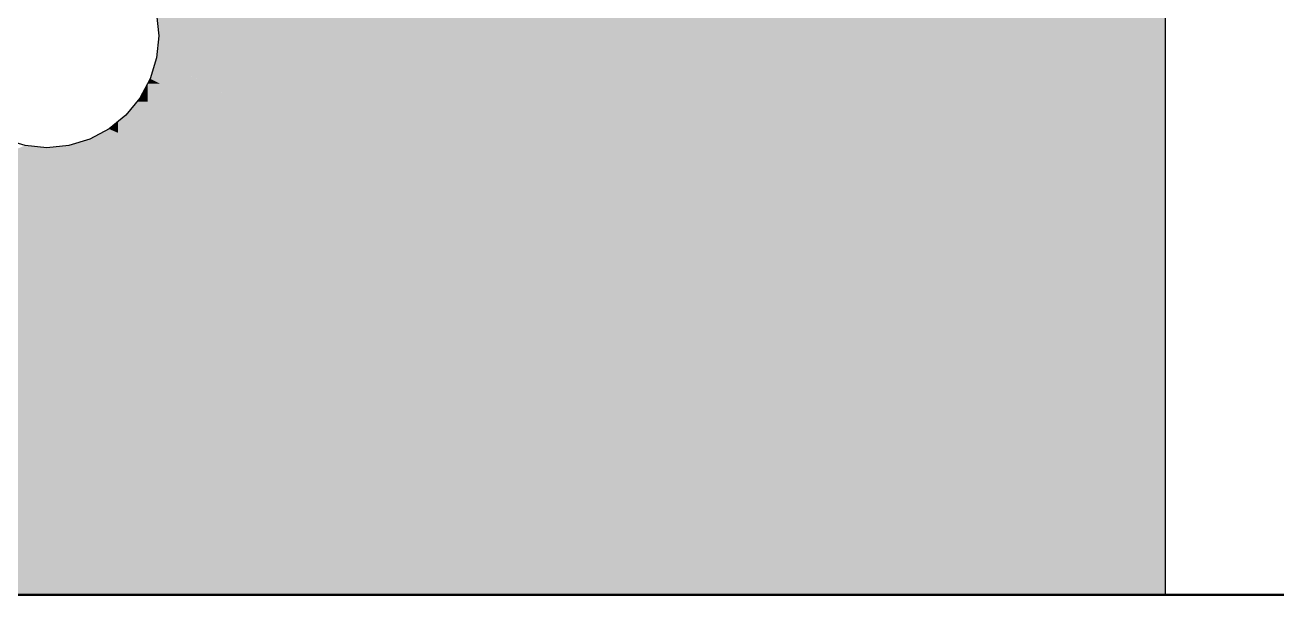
# Model space of a CAD drawing. Extents: x 0 to 756, y -25 to 420.
# Drawn here: x 328.65 to 329.209, y 296.533 to 296.788 of the extents above; entities that cross this region are included whole.
import ezdxf

# ---------------------------------------------------------------- set-up
doc = ezdxf.new("R2010")
doc.units = 0
doc.layers.get('0').update_dxf_attribs({"lineweight": 25})
for name, color, linetype, lineweight in [('0-Shading', 7, 'Continuous', 25), ('A_Innenwand', 7, 'Continuous', 25), ('WAND_HOLZ_NICHT_TRAGEND', 7, 'Continuous', 13)]:
    doc.layers.add(name, color=color, linetype=linetype, lineweight=lineweight)

# ---------------------------------------------------------------- blocks, each defined once
blk = doc.blocks.new('Shading-A0T78ONBOY', base_point=(329.66275, 313.81244))
at = {"layer": '0-Shading', "color": 7, "true_color": 0xffffff}
for points in [[(328.70938, 296.78296), (329.15939, 296.78296), (329.15939, 297.03296)], [(329.15939, 296.77319), (328.70844, 296.77319), (329.15939, 296.93295)], [(328.736, 296.78296), (328.70938, 296.78296), (329.15939, 296.93295)], [(328.70938, 296.78296), (328.73859, 296.79269), (328.70844, 296.79269)], [(328.70938, 296.78296), (328.7269, 296.79269), (328.70844, 296.79269)], [(328.70844, 296.77319), (328.736, 296.78296), (328.70938, 296.78296)], [(328.70844, 296.77319), (328.72695, 296.77319), (328.70938, 296.78296)], [(328.82773, 296.71719), (329.15939, 296.71719), (328.70938, 296.78296)], [(329.15939, 296.71719), (328.70938, 296.78296), (329.15939, 296.78296)], [(328.72602, 296.76382), (328.7056, 296.76382), (328.70844, 296.77319)], [(328.7056, 296.76382), (328.72602, 296.76382), (328.70844, 296.77319)], [(329.15939, 296.53296), (329.15939, 296.77319), (328.70844, 296.77319)], [(328.81354, 296.71719), (328.82773, 296.71719), (328.70844, 296.77319)], [(328.82773, 296.71719), (328.70844, 296.77319), (328.72695, 296.77319)], [(328.70096, 296.75516), (328.72262, 296.75516), (328.7056, 296.76382)], [(328.70438, 296.75516), (328.70096, 296.75516), (328.70438, 296.76157)], [(328.71004, 296.76157), (328.70438, 296.76157), (328.7056, 296.76382)], [(328.72587, 296.75351), (328.70438, 296.75351), (328.71004, 296.76157)], [(328.70438, 296.75351), (328.71004, 296.76157), (328.70438, 296.76157)], [(329.15939, 296.53296), (328.72602, 296.76382), (328.7056, 296.76382)], [(328.79721, 296.71719), (328.81354, 296.71719), (328.7056, 296.76382)], [(328.81354, 296.71719), (328.7056, 296.76382), (328.72602, 296.76382)], [(328.69476, 296.74759), (328.71658, 296.74759), (328.70096, 296.75516)], [(328.70438, 296.75351), (328.69961, 296.75351), (328.70096, 296.75516)], [(328.70438, 296.75351), (328.70438, 296.75516), (328.70096, 296.75516)], [(328.7793, 296.71719), (328.79721, 296.71719), (328.70096, 296.75516)], [(328.79721, 296.71719), (328.70096, 296.75516), (328.72262, 296.75516)], [(328.70436, 296.74759), (328.69476, 296.74759), (328.70438, 296.75351)], [(328.69476, 296.74759), (328.70438, 296.75351), (328.69961, 296.75351)], [(328.72572, 296.74316), (328.70435, 296.74316), (328.70438, 296.75351)], [(329.15939, 296.53296), (328.72587, 296.75351), (328.70438, 296.75351)], [(328.69117, 296.74136), (328.68716, 296.74136), (328.69119, 296.74466)], [(328.70435, 296.74316), (328.68936, 296.74316), (328.69476, 296.74759)], [(328.69116, 296.73962), (328.7039, 296.73962), (328.69119, 296.74466)], [(328.7011, 296.74466), (328.69119, 296.74466), (328.69476, 296.74759)], [(328.76053, 296.71719), (328.7011, 296.74466), (328.69119, 296.74466)], [(328.70435, 296.74316), (328.70436, 296.74759), (328.69476, 296.74759)], [(328.76053, 296.71719), (328.7793, 296.71719), (328.69476, 296.74759)], [(328.7793, 296.71719), (328.69476, 296.74759), (328.71658, 296.74759)], [(328.69761, 296.73676), (328.67853, 296.73676), (328.68716, 296.74136)], [(328.69115, 296.73676), (328.67853, 296.73676), (328.69116, 296.73962)], [(328.67853, 296.73676), (328.69116, 296.73962), (328.6839, 296.73962)], [(328.69116, 296.73962), (328.6839, 296.73962), (328.68716, 296.74136)], [(328.70434, 296.74136), (328.68716, 296.74136), (328.70435, 296.74316)], [(328.68716, 296.74136), (328.70435, 296.74316), (328.68936, 296.74316)], [(328.70432, 296.7338), (328.70434, 296.74136), (328.68716, 296.74136)], [(328.69116, 296.73962), (328.69117, 296.74136), (328.68716, 296.74136)], [(328.69113, 296.73141), (328.70975, 296.73141), (328.69116, 296.73962)], [(328.74194, 296.71719), (328.76053, 296.71719), (328.69116, 296.73962)], [(328.76053, 296.71719), (328.69116, 296.73962), (328.7039, 296.73962)], [(328.72463, 296.7338), (328.70432, 296.7338), (328.70435, 296.74316)], [(329.15939, 296.53296), (328.72572, 296.74316), (328.70435, 296.74316)], [(328.15939, 296.53296), (328.65939, 296.73294), (328.64725, 296.73294)], [(328.15939, 296.53296), (328.65939, 296.73294), (328.64725, 296.73294)], [(328.61453, 296.715), (328.70425, 296.715), (328.65939, 296.73294)], [(328.62765, 296.72025), (328.6911, 296.72025), (328.65939, 296.73294)], [(328.65939, 296.73294), (328.64725, 296.73294), (328.64963, 296.73392)], [(328.65939, 296.73294), (328.64725, 296.73294), (328.64963, 296.73392)], [(328.67154, 296.73294), (328.65939, 296.73294), (328.66916, 296.73392)], [(328.67154, 296.73294), (328.65939, 296.73294), (328.66916, 296.73392)], [(328.69296, 296.71951), (328.67154, 296.73294), (328.65939, 296.73294)], [(328.67944, 296.72491), (328.67154, 296.73294), (328.65939, 296.73294)], [(328.68522, 296.73392), (328.66916, 296.73392), (328.67853, 296.73676)], [(328.68523, 296.73392), (328.66916, 296.73392), (328.67853, 296.73676)], [(328.68888, 296.72583), (328.68522, 296.73392), (328.66916, 296.73392)], [(328.67527, 296.73141), (328.68523, 296.73392), (328.66916, 296.73392)], [(328.70428, 296.71951), (328.69296, 296.71951), (328.67154, 296.73294)], [(328.69113, 296.72491), (328.67944, 296.72491), (328.67154, 296.73294)], [(328.69113, 296.73141), (328.67527, 296.73141), (328.68523, 296.73392)], [(328.68551, 296.7338), (328.69761, 296.73676), (328.67853, 296.73676)], [(328.69113, 296.73141), (328.69115, 296.73676), (328.67853, 296.73676)], [(328.70428, 296.72583), (328.68888, 296.72583), (328.68522, 296.73392)], [(328.70432, 296.7338), (328.68551, 296.7338), (328.69761, 296.73676)], [(328.70428, 296.72583), (328.70432, 296.7338), (328.68551, 296.7338)], [(328.72236, 296.72583), (328.70428, 296.72583), (328.70432, 296.7338)], [(329.15939, 296.53296), (328.72463, 296.7338), (328.70432, 296.7338)], [(328.69113, 296.72491), (328.69113, 296.73141), (328.67527, 296.73141)], [(328.69113, 296.72491), (328.70646, 296.72491), (328.69113, 296.73141)], [(328.72467, 296.71719), (328.74194, 296.71719), (328.69113, 296.73141)], [(328.74194, 296.71719), (328.69113, 296.73141), (328.70975, 296.73141)], [(328.6911, 296.72025), (328.69113, 296.72491), (328.67944, 296.72491)], [(328.70428, 296.71951), (328.70428, 296.72583), (328.68888, 296.72583)], [(328.6911, 296.72025), (328.70248, 296.72025), (328.69113, 296.72491)], [(328.7099, 296.71719), (328.72467, 296.71719), (328.69113, 296.72491)], [(328.72467, 296.71719), (328.69113, 296.72491), (328.70646, 296.72491)], [(328.71919, 296.71951), (328.70428, 296.71951), (328.70428, 296.72583)], [(329.15939, 296.53296), (328.72236, 296.72583), (328.70428, 296.72583)], [(328.15939, 296.53296), (328.69061, 296.53296), (328.62765, 296.72025)], [(328.69061, 296.53296), (328.62765, 296.72025), (328.6911, 296.72025)], [(328.69061, 296.53296), (329.15939, 296.53296), (328.6911, 296.72025)], [(328.69876, 296.71719), (328.7099, 296.71719), (328.6911, 296.72025)], [(328.7099, 296.71719), (328.6911, 296.72025), (328.70248, 296.72025)], [(328.70425, 296.715), (328.70428, 296.71951), (328.69296, 296.71951)], [(329.15939, 296.53296), (328.7099, 296.71719), (328.69876, 296.71719)], [(328.7153, 296.715), (328.70425, 296.715), (328.70428, 296.71951)], [(329.15939, 296.53296), (328.71919, 296.71951), (328.70428, 296.71951)], [(329.15939, 296.53296), (328.72467, 296.71719), (328.7099, 296.71719)], [(329.15939, 296.53296), (328.74194, 296.71719), (328.72467, 296.71719)], [(329.15939, 296.53296), (328.76053, 296.71719), (328.74194, 296.71719)], [(329.15939, 296.53296), (328.7793, 296.71719), (328.76053, 296.71719)], [(329.15939, 296.53296), (328.79721, 296.71719), (328.7793, 296.71719)], [(329.15939, 296.53296), (328.81354, 296.71719), (328.79721, 296.71719)], [(329.15939, 296.53296), (328.82773, 296.71719), (328.81354, 296.71719)], [(329.15939, 296.53296), (329.15939, 296.71719), (328.82773, 296.71719)], [(328.15939, 296.53296), (328.7038, 296.53296), (328.61453, 296.715)], [(328.7038, 296.53296), (328.61453, 296.715), (328.70425, 296.715)], [(328.7038, 296.53296), (329.15939, 296.53296), (328.70425, 296.715)], [(329.15939, 296.53296), (328.7153, 296.715), (328.70425, 296.715)]]:
    blk.add_solid(points, dxfattribs=at)
blk = doc.blocks.new('Referenz-A0T78OQ1OY')
at = {"layer": 'WAND_HOLZ_NICHT_TRAGEND', "color": 0, "lineweight": 50}
for p, q in [((387.2792, 296.53295), (296.2792, 296.53295)), ((296.2792, 296.53295), (387.2792, 296.53295))]:
    blk.add_line(p, q, dxfattribs=at)
blk = doc.blocks.new('Wand-A0T78OS5OY', base_point=(296.27921, 292.53296))
at = {"color": 0, "linetype": 'ByBlock', "lineweight": -2, "ltscale": 0.25}
blk.add_line((296.2792, 296.53295), (387.2792, 296.53295), dxfattribs=at)
blk = doc.blocks.new('3D-Objekt-A0T78OT1OY', base_point=(324.4794, 296.53296))
at = {"color": 0, "lineweight": -2}
for p, q in [((329.15939, 296.53295), (329.15939, 297.03295)), ((329.15939, 296.53295), (329.15939, 296.93295)), ((328.70843, 296.7927), (328.70939, 296.78295)), ((328.70843, 296.7927), (328.70939, 296.78295)), ((328.70939, 296.78295), (328.70843, 296.77319)), ((328.70939, 296.78295), (328.70843, 296.77319)), ((328.70843, 296.77319), (328.70559, 296.76381)), ((328.70843, 296.77319), (328.70559, 296.76381)), ((328.70559, 296.76381), (328.70097, 296.75517)), ((328.70559, 296.76381), (328.70097, 296.75517)), ((328.70097, 296.75517), (328.69475, 296.74759)), ((328.70097, 296.75517), (328.69475, 296.74759)), ((328.69475, 296.74759), (328.68717, 296.74137)), ((328.69475, 296.74759), (328.68717, 296.74137)), ((328.68717, 296.74137), (328.67853, 296.73675)), ((328.68717, 296.74137), (328.67853, 296.73675)), ((328.64964, 296.73391), (328.64026, 296.73675)), ((328.64964, 296.73391), (328.64026, 296.73675)), ((328.65939, 296.73295), (328.64964, 296.73391)), ((328.65939, 296.73295), (328.64964, 296.73391)), ((328.66915, 296.73391), (328.65939, 296.73295)), ((328.66915, 296.73391), (328.65939, 296.73295)), ((328.67853, 296.73675), (328.66915, 296.73391)), ((328.67853, 296.73675), (328.66915, 296.73391)), ((328.15939, 296.53295), (329.15939, 296.53295)), ((329.15939, 296.53295), (328.15939, 296.53295)), ((329.15939, 296.53295), (329.15939, 296.53295))]:
    blk.add_line(p, q, dxfattribs=at)

msp = doc.modelspace()

# ---------------------------------------------------------------- block references
at = {"color": 8, "lineweight": 25, "ltscale": 0.25, "true_color": 0x808080}
msp.add_blockref('Referenz-A0T78OQ1OY', (0, 0), dxfattribs=at)
at = {"linetype": 'Continuous', "ltscale": 1.25}
msp.add_blockref('3D-Objekt-A0T78OT1OY', (324.4794, 296.53296), dxfattribs=at)
msp.add_blockref('Shading-A0T78ONBOY', (329.66275, 313.81244))
at = {"layer": 'A_Innenwand', "ltscale": 0.25}
msp.add_blockref('Wand-A0T78OS5OY', (296.27921, 292.53296), dxfattribs=at)

doc.saveas('drawing.dxf')
